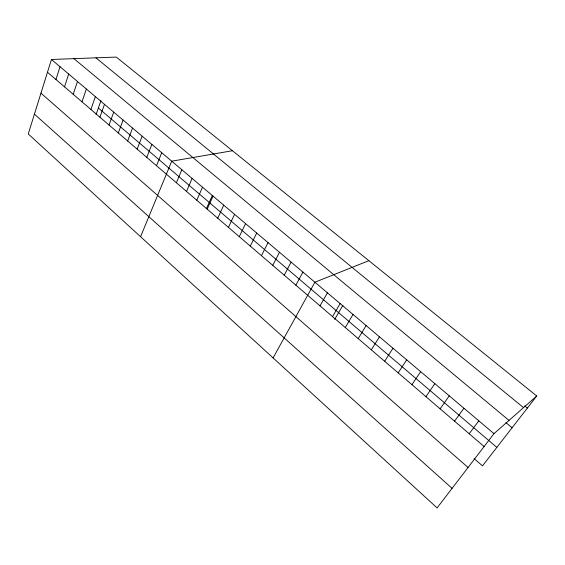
<?xml version="1.0" encoding="UTF-8"?>
<svg xmlns="http://www.w3.org/2000/svg" width="565" height="565" viewBox="0 0 565 565"><rect width="100%" height="100%" fill="white"/><g stroke="black" fill="none" stroke-linecap="round" stroke-linejoin="round"><path stroke-width="0.85" d="M51.45 59.487L28.25 133.969L437.098 507.921L493.972 433.645L536.75 396.001L116.27 57.079L51.45 59.487L493.972 433.645M55.949 79.517L60.017 66.727M64.523 86.869L68.69 74.057M73.21 94.306L77.469 81.48M82.003 101.848L86.36 89.002M90.901 109.476L95.365 96.615M96.107 114.476L100.951 100.676M99.92 117.202L104.483 104.327M109.052 125.035L113.72 112.131M118.297 132.959L123.078 120.041M127.662 140.989L132.556 128.057M137.154 149.118L142.154 136.172M146.766 157.36L151.886 144.4M156.505 165.707L161.738 152.734M140.572 236.707L171.732 161.18L232.448 150.721M176.372 182.742L181.852 169.74M186.506 191.429L192.114 178.413M196.775 200.229L202.51 187.213M206.387 208.662L212.412 195.271M207.186 209.156L213.054 196.126M217.737 218.203L223.747 205.159M228.437 227.37L234.581 214.326M239.285 236.671L245.57 223.62M250.288 246.1L256.715 233.041M261.44 255.663L268.022 242.597M272.754 265.359L279.484 252.294M284.223 275.19L291.116 262.125M295.862 285.17L302.918 272.104M273.093 357.913L314.889 282.225L368.874 260.684M320.023 305.877L327.41 292.811M332.552 316.619L340.123 303.56M334.685 319.402L342.913 305.277M345.279 327.523L353.026 314.472M358.196 338.605L366.134 325.553M371.318 349.848L379.447 336.811M384.645 361.275L392.972 348.245M398.184 372.879L406.715 359.863M411.934 384.666L420.671 371.664M425.904 396.644L434.859 383.663M440.107 408.813L449.274 395.853M454.528 421.179L463.929 408.241M469.197 433.75L478.823 420.833M536.75 396.001L482.482 465.878L474.084 458.582M524.737 405.91L527.378 408.071M95.93 57.835L523.536 407.633M73.923 58.647L509.016 420.402M505.993 422.669L512.095 427.754M98.374 108.021L496.833 447.395M47.474 72.249L484.106 446.527M40.963 93.161L468.053 467.495M34.43 114.137L452.078 488.358"/></g></svg>
